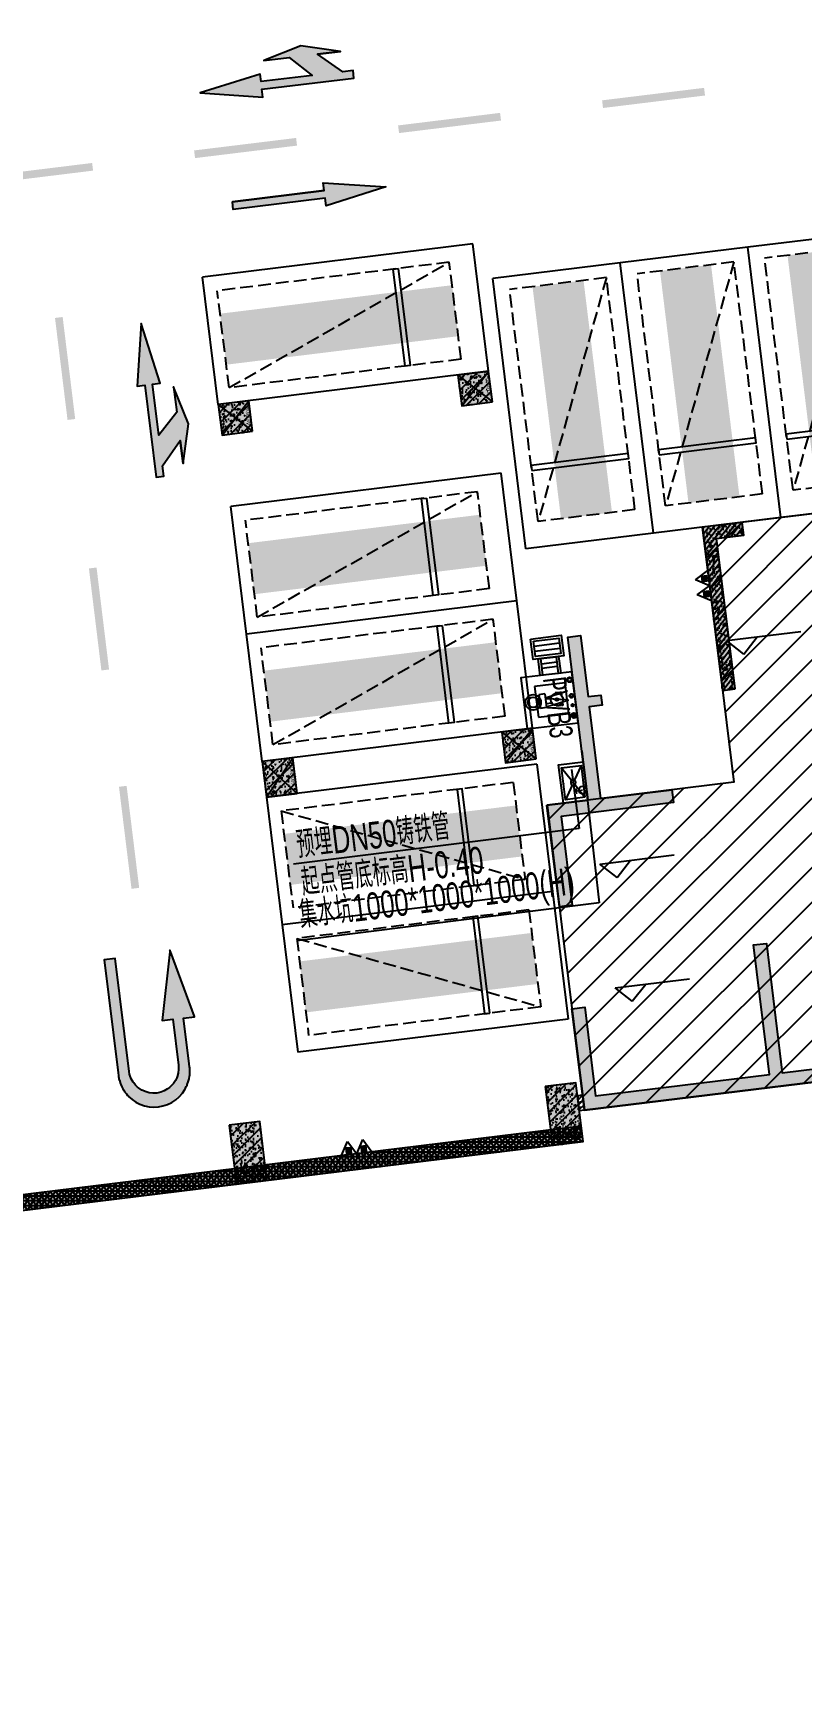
# Model space of a CAD drawing. Extents: x -1338203 to 1886333, y -783476 to 1038610.
# Drawn here: x 831651 to 846612, y -480551 to -448292 of the extents above; entities that cross this region are included whole.
import ezdxf
from ezdxf.enums import TextEntityAlignment as Align

# ---------------------------------------------------------------- set-up
doc = ezdxf.new("R2010")
doc.units = 0
doc.header["$LTSCALE"] = 1000
doc.header["$MEASUREMENT"] = 0
doc.linetypes.add('A-001-平面B2$0$__DASH', pattern=[0.35, 0.25, -0.1])
doc.linetypes.add('负二层集水坑及排水沟$0$负二层集水坑及排水沟$0$CONTINOUS', pattern=[0])
for name, color, linetype in [('0P-EQUIP-CW', 7, 'Continuous'), ('0P-VPIPE-CW', 3, 'Continuous'), ('A-001-车位参照B2$0$A-001-车位参照B2$0$0A-P-PKNG-CAR(A)', 43, 'Continuous'), ('A-03-平面B2$0$0A-A-SYMB-ELEV', 150, 'Continuous'), ('A-FIRE', 7, 'Continuous'), ('p-a-regular', 5, 'Continuous'), ('S-03-墙柱B2_B1(QB)$0$0S-CW-HATCH', 251, 'Continuous'), ('S-03-墙柱B2_B1(QB)$0$0S-CW-HATCH-UP', 251, 'Continuous'), ('S-03-墙柱B2_B1(QB)$0$0S-CW-LINE', 72, 'Continuous'), ('S001南区墙柱$0$0S-CW-HATCH', 251, 'Continuous'), ('S001南区墙柱$0$0S-CW-HATCH-UP', 251, 'Continuous'), ('S001南区墙柱$0$0S-F-WALL-HATCH', 251, 'Continuous'), ('S001南区墙柱$0$0S-F-WALL-HATCH-UP', 251, 'Continuous'), ('S001南区墙柱$0$0S-F-WALL-LINE', 202, 'Continuous'), ('S001南区墙柱$0$S001-墙柱B1_1$0$0S-CC-LINE', 52, 'Continuous'), ('S001南区墙柱$0$S001地下一墙柱$0$0S-CC-LINE', 52, 'Continuous'), ('S001南区墙柱$0$S001地下一墙柱$0$0S-CW-HATCH-UP', 251, 'Continuous'), ('S001地下二墙柱$0$0S-CW-LINE', 72, 'Continuous'), ('中心线', 42, 'Continuous'), ('地面指向箭头', 7, 'Continuous'), ('负二层消火栓$0$负二层消火栓$1$0P-EQUIP-FH', 7, 'Continuous'), ('负二层集水坑及排水沟$0$负二层集水坑及排水沟$0$0P-A-LEAD', 3, 'Continuous'), ('负二层集水坑及排水沟$0$负二层集水坑及排水沟$0$P001-预留预埋-B1$0$0A-O-FIXT', 6, 'Continuous'), ('负二层集水坑及排水沟$0$负二层集水坑及排水沟$0$P001-预留预埋-B1$0$0P-EQUIP-WW', 7, 'Continuous'), ('负二层集水坑及排水沟$0$负二层集水坑及排水沟$0$P001-预留预埋-B1$0$A-001-平面B1$0$0A-A-HATH', 8, 'Continuous'), ('负二层集水坑及排水沟$0$负二层集水坑及排水沟$0$P001-预留预埋-B1$0$A-001-平面B1$0$0A-P-ROOF-DRAN', 190, 'Continuous'), ('负二层集水坑及排水沟$0$负二层集水坑及排水沟$0$P001-预留预埋-B1$0$P001-预留预埋-B1$0$0P-EQUIP-WW', 7, 'Continuous'), ('负二层集水坑及排水沟$0$负二层集水坑及排水沟$0$给排水设备', 7, '负二层集水坑及排水沟$0$负二层集水坑及排水沟$0$CONTINOUS')]:
    doc.layers.add(name, color=color, linetype=linetype)
doc.layers.add('A-001-主楼组合参照B2$0$0A-X-AREA', color=6, linetype='Continuous', plot=False)
doc.layers.add('S001南区墙柱$0$S001-墙柱B1_1$0$0S-A-TIPS', color=10, linetype='Continuous', plot=False)
doc.styles.add('S001南区墙柱$0$S001-墙柱B1_1$0$AAD-S', font='aad-s.shx', dxfattribs={"width": 0.7, "bigfont": 'aad-hztxt.shx'})
doc.styles.add('负二层集水坑及排水沟$0$负二层集水坑及排水沟$0$AAD-TXT', font='AAD-TXT.shx', dxfattribs={"width": 0.7, "height": 3, "bigfont": 'AAD-HZTXT.shx'})
doc.styles.add('负二层集水坑及排水沟$0$负二层集水坑及排水沟$0$P001-预留预埋-B1$0$P001-预留预埋-B1$0$AAD-TXT', font='AAD-TXT.shx', dxfattribs={"width": 0.7, "height": 3, "bigfont": 'AAD-HZTXT.shx'})
pattern_1 = [(45, (0, 0), (-53.033, 53.033), []), (50, (0, 0), (215.178, -18.8256), [22.5, -247.5]), (355, (0, 0), (-41.6254, 225.6576), [18, -198]), (100.4514, (17.93, -1.57), (173.5528, 206.832), [19.122, -210.3426]), (46.1842, (0, 60), (320.1723, -49.6557), [33.75, -371.25]), (96.6356, (26.68, 55.86), (280.399, 292.2354), [28.683, -315.514]), (351.1842, (0, 60), (280.3986, 292.2356), [27, -297]), (21, (30, 45), (179.0721, -120.7857), [22.5, -247.5]), (326, (30, 45), (72.9946, 217.545), [18, -198]), (71.4514, (44.92, 34.93), (252.0668, 96.759), [19.122, -210.3426]), (37.5, (0, 0), (3.64796, 99.86816), [0, -195.6, 0, -201, 0, -198.75]), (7.5, (0, 0), (78.9209, 118.3235), [0, -114.6, 0, -191.1, 0, -75.75]), (327.5, (-66.9, 0), (160.14673, -6.76646), [0, -75, 0, -234, 0, -310.5]), (317.5, (-96.9, 0), (174.9559, 30.0315), [0, -97.5, 0, -155.4, 0, -220.5])]
pattern_2 = [(45, (0, 0), (-106.06602, 106.06602), []), (50, (0, 0), (215.17805, -18.82564), [22.5, -247.5]), (355, (0, 0), (-41.6254, 225.65764), [18, -198]), (100.4514, (17.93, -1.57), (173.5528, 206.83186), [19.12206, -210.34263]), (46.1842, (0, 60), (320.1723, -49.6557), [33.75, -371.25]), (96.6356, (26.68, 55.86), (280.3988, 292.2354), [28.6831, -315.5139]), (351.1842, (0, 60), (280.3986, 292.2356), [27, -297]), (21, (30, 45), (179.0721, -120.78567), [22.5, -247.5]), (326, (30, 45), (72.9946, 217.545), [18, -198]), (71.4514, (44.92, 34.93), (252.0668, 96.75915), [19.12206, -210.34263]), (37.5, (0, 0), (3.64796, 99.868156), [1.5, -195.6, 1.5, -201, 1.5, -198.75]), (7.5, (0, 0), (78.92086, 118.32351), [1.5, -114.6, 1.5, -191.1, 1.5, -75.75]), (327.5, (-66.9, 0), (160.14673, -6.76646), [1.5, -75, 1.5, -234, 1.5, -310.5]), (317.5, (-96.9, 0), (174.95585, 30.0315), [1.5, -97.5, 1.5, -155.4, 1.5, -220.5])]

# ---------------------------------------------------------------- blocks, each defined once
blk = doc.blocks.new('A-03-平面B2')
at = {"layer": 'A-03-平面B2$0$0A-A-SYMB-ELEV'}
for p, q in [((-6590, 6144), (-6890, 6444)), ((-6890, 6444), (-5431, 6444)), ((-6590, 6144), (-6290, 6444)), ((-9567, 2129), (-9867, 2429)), ((-9867, 2429), (-8408, 2429)), ((-9567, 2129), (-9267, 2429)), ((-9567, -300), (-9867, 0)), ((-9867, 0), (-8408, 0)), ((-9567, -300), (-9267, 0))]:
    blk.add_line(p, q, dxfattribs=at)
blk = doc.blocks.new('A-001-主楼组合参照B2')
at = {"ltscale": 0.002}
h = blk.add_hatch(dxfattribs=at)
h.set_pattern_fill('ANSI31', color=8, scale=300)
h.set_pattern_definition([(45, (-290759.76, -7878.1), (-336.7596, 336.7596), [])])
h.paths.add_polyline_path([(66281, -186940), (66281, -185540), (62441, -185540), (62441, -181550), (55141, -181550), (55141, -185540), (51301, -185540), (51301, -186940), (44981, -186940), (44981, -185540), (41131, -185540), (41131, -181650), (37392, -181650), (37392, -179560), (38191, -179560), (38191, -176360), (41051, -176360), (41051, -174560), (42851, -174560), (42851, -173660), (46981, -173660), (46981, -172090), (50101, -172090), (50101, -174560), (67481, -174560), (67481, -172090), (70601, -172090), (70601, -174560), (76531, -174560), (76531, -176360), (79391, -176360), (79391, -179560), (80191, -179560), (80191, -182110), (81091, -182110), (81091, -185540), (72601, -185540), (72601, -186940)])
h.paths.add_polyline_path([(2291, -185540), (9781, -185540), (9781, -186540), (9631, -186540), (9631, -186940), (16251, -186940), (16251, -186540), (16101, -186540), (16101, -185540), (23691, -185540), (23691, -179560), (22891, -179560), (22891, -176360), (20031, -176360), (20031, -174560), (18231, -174560), (18231, -173660), (14101, -173660), (14101, -172090), (10981, -172090), (10981, -174560), (-6399, -174560), (-6399, -172090), (-9519, -172090), (-9519, -174560), (-15449, -174560), (-15449, -176360), (-18309, -176360), (-18309, -179560), (-19109, -179560), (-19109, -181610), (-20009, -181610), (-20009, -185540), (-11519, -185540), (-11519, -186540), (-11669, -186540), (-11669, -186940), (-5049, -186940), (-5049, -186540), (-5199, -186540), (-5199, -185540), (-1359, -185540), (-1359, -181550), (2291, -181550)])
h.paths.add_polyline_path([(-109959, -168806), (-109959, -173536), (-109709, -173536), (-103819, -173536), (-103819, -177236), (-99249, -177236), (-99249, -178036), (-92869, -178036), (-92869, -177236), (-71299, -177236), (-71299, -178036), (-64919, -178036), (-64919, -177236), (-54209, -177236), (-54209, -168806), (-59109, -168806), (-59109, -167906), (-62059, -167906), (-62059, -168806), (-64369, -168806), (-64369, -167456), (-66169, -167456), (-66169, -165386), (-69469, -165386), (-69469, -167386), (-71849, -167386), (-71849, -168806), (-82159, -168806), (-82159, -167906), (-85209, -167906), (-85209, -168806), (-92319, -168806), (-92319, -167386), (-94699, -167386), (-94699, -165386), (-97999, -165386), (-97999, -167456), (-99799, -167456), (-99799, -168806)])
h.paths.add_polyline_path([(-115664, -225244), (-115664, -225844), (-115414, -225844), (-115414, -225244), (-114084, -225244), (-114084, -225844), (-113834, -225844), (-113834, -225244), (-112009, -225244), (-112009, -225844), (-111589, -225844), (-111589, -225244), (-92909, -225244), (-92909, -225844), (-92489, -225844), (-92489, -225244), (-90664, -225244), (-90664, -225844), (-90414, -225844), (-90414, -225244), (-89084, -225244), (-89084, -225844), (-88834, -225844), (-88834, -225244), (-82964, -225244), (-82964, -225844), (-82714, -225844), (-82714, -225244), (-81384, -225244), (-81384, -225844), (-81134, -225844), (-81134, -225244), (-79309, -225244), (-79309, -225844), (-78889, -225844), (-78889, -225244), (-60209, -225244), (-60209, -225844), (-59789, -225844), (-59789, -225244), (-57964, -225244), (-57964, -225844), (-57714, -225844), (-57714, -225244), (-56384, -225244), (-56384, -225844), (-56134, -225844), (-56134, -225244), (-53249, -225244), (-53249, -216464), (-53249, -216464), (-56519, -216464), (-56519, -216464), (-59959, -216464), (-59959, -215464), (-67989, -215464), (-67989, -211894), (-71109, -211894), (-71109, -215464), (-79139, -215464), (-79139, -216464), (-81759, -216464), (-81759, -215464), (-83909, -215464), (-83909, -216464), (-86599, -216464), (-87849, -216464), (-92659, -216464), (-92659, -215464), (-100689, -215464), (-100689, -211894), (-103809, -211894), (-103809, -215464), (-111839, -215464), (-111839, -215464), (-114239, -215464), (-114239, -215464), (-116459, -215464), (-116459, -216464), (-118549, -216464), (-118549, -221294), (-119249, -221294), (-119249, -221894), (-118549, -221894), (-118549, -223844), (-119249, -223844), (-119249, -224444), (-118549, -224444), (-118549, -225244)])
h.paths.add_polyline_path([(-11949, -235160), (-15609, -235160), (-15609, -237714), (-16509, -237714), (-16509, -241140), (-8019, -241140), (-8019, -242140), (-8169, -242140), (-8169, -242540), (-1549, -242540), (-1549, -242140), (-1699, -242140), (-1699, -241140), (13281, -241140), (13281, -242140), (13131, -242140), (13131, -242540), (19751, -242540), (19751, -242140), (19601, -242140), (19601, -241140), (27191, -241140), (27191, -239340), (27191, -239340), (27191, -237140), (27191, -237140), (27191, -235250), (23441, -235250), (23441, -230950), (23441, -230160), (21531, -230160), (17601, -230160), (17602, -227690), (14482, -227690), (14481, -230160), (-2899, -230160), (-2899, -227690), (-6019, -227690), (-6019, -230160), (-9949, -230160), (-11949, -230160)])
h.paths.add_polyline_path([(67491, -237140), (67491, -235160), (71151, -235160), (71151, -234560), (73051, -234560), (73051, -230160), (77081, -230160), (77081, -227690), (80201, -227690), (80201, -230160), (97581, -230160), (97581, -227690), (100701, -227690), (100701, -230160), (104631, -230160), (106631, -230160), (106631, -231960), (109491, -231960), (109491, -235160), (110291, -235160), (110291, -237713), (111191, -237713), (111191, -241140), (102701, -241140), (102701, -242140), (102851, -242140), (102851, -242540), (96231, -242540), (96231, -242140), (96381, -242140), (96381, -241140), (81401, -241140), (81401, -242140), (81551, -242140), (81551, -242540), (74931, -242540), (74931, -242140), (75081, -242140), (75081, -241140), (67491, -241140), (67491, -239340)])
h.paths.add_polyline_path([(11811, -302465), (13796, -302220), (17696, -301741), (17394, -299289), (20491, -298908), (20793, -301359), (25884, -300733), (26493, -305676), (29133, -305351), (28525, -300408), (38043, -299237), (37741, -296785), (40838, -296404), (41140, -298856), (45040, -298376), (47025, -298132), (47636, -303094), (50474, -302745), (51268, -302647), (51580, -305181), (52178, -310042), (48297, -310519), (48118, -309060), (44465, -309509), (44588, -310502), (44736, -310484), (44785, -310881), (38215, -311689), (38166, -311292), (38315, -311274), (38193, -310281), (23325, -312111), (23447, -313103), (23596, -313085), (23645, -313482), (17074, -314290), (17025, -313893), (17174, -313875), (17052, -312883), (1787, -314761), (1909, -315753), (2058, -315735), (2107, -316132), (-4463, -316941), (-4512, -316544), (-4363, -316525), (-4485, -315533), (-12912, -316570), (-13331, -313165), (-12437, -313055), (-12507, -312490), (-12749, -310524), (-11955, -310427), (-12346, -307251), (-9507, -306901), (-9727, -305115), (-7940, -304896), (-8050, -304003), (-3951, -303497), (-4143, -301939), (-1046, -301558), (-745, -304010), (7186, -303034), (7796, -307996), (12421, -307427)])
h.paths.add_polyline_path([(118676, -301883), (118079, -297021), (118079, -297019), (118009, -296454), (117768, -294488), (116974, -294586), (116584, -291410), (113745, -291758), (113526, -289972), (111540, -290216), (107640, -290695), (107339, -288243), (104242, -288623), (104543, -291075), (87293, -293193), (86992, -290742), (83895, -291122), (84196, -293574), (80295, -294053), (78310, -294297), (78920, -299259), (76081, -299608), (75287, -299705), (75598, -302240), (76016, -305641), (83549, -304716), (83671, -305708), (83522, -305726), (83571, -306123), (90142, -305317), (90093, -304920), (89944, -304938), (89822, -303945), (104690, -302119), (104812, -303112), (104663, -303130), (104712, -303527), (111283, -302720), (111234, -302323), (111085, -302341), (110963, -301349), (114617, -300901), (114796, -302359)])
at = {"layer": 'A-001-主楼组合参照B2$0$0A-X-AREA', "elevation": 83050, "flags": 128}
blk.add_lwpolyline([(104543, -291075), (87293, -293193), (86992, -290742), (83895, -291122), (84196, -293574), (80295, -294053), (80295, -294053), (78310, -294297), (78920, -299259), (76081, -299608), (76081, -299608), (75287, -299705), (75598, -302240), (75598, -302240), (76016, -305641), (83549, -304716), (83671, -305708), (83522, -305726), (83571, -306123), (90142, -305317), (90093, -304920), (89944, -304938), (89822, -303945), (104690, -302119)], dxfattribs=at)
at = {"ltscale": 0.002, "rotation": 7.001406317028183}
blk.add_blockref('A-03-平面B2', (86406, -302058, 83050), dxfattribs=at)
blk = doc.blocks.new('负二层集水坑及排水沟$0$负二层集水坑及排水沟$0$P001-预留预埋-B1$0$$lvtry$00000191')
at = {"color": 0}
for p, q in [((-250, -50, 0), (-39, -219, 0)), ((39, -219, 0), (250, -50, 0)), ((-250, -450, 0), (-39, -281, 0)), ((39, -281, 0), (250, -450, 0))]:
    blk.add_line(p, q, dxfattribs=at)
at = {"color": 0, "elevation": 0}
for points in [[(300, -500), (300, 0), (-300, 0), (-300, -500)], [(250, -450), (250, -50), (-250, -50), (-250, -450)]]:
    blk.add_lwpolyline(points, close=True, dxfattribs=at)
at = {"color": 0}
blk.add_circle((0, -250, 0), 50, dxfattribs=at)
for p in [(0, -50, 0), (0, -250, 0)]:
    blk.add_point(p, dxfattribs=at)
blk = doc.blocks.new('负二层集水坑及排水沟$0$负二层集水坑及排水沟$0$P001-预留预埋-B1$0$EREF')
at = {"layer": '负二层集水坑及排水沟$0$负二层集水坑及排水沟$0$P001-预留预埋-B1$0$P001-预留预埋-B1$0$0P-EQUIP-WW'}
for p, q in [((81748, 163902), (81730, 163920)), ((81767, 163905), (81733, 163939)), ((81777, 163917), (81745, 163949)), ((81104, 163835), (81104, 163235)), ((81704, 163835), (81104, 163835)), ((81274, 163735), (81337, 163735)), ((81274, 163735), (81274, 163719)), ((81274, 163719), (81317, 163719)), ((81274, 163706), (81306, 163706)), ((81274, 163706), (81274, 163615)), ((81274, 163615), (81285, 163615)), ((81471, 163735), (81534, 163735)), ((81491, 163719), (81534, 163719)), ((81502, 163706), (81534, 163706)), ((81523, 163615), (81534, 163615)), ((81534, 163735), (81534, 163719)), ((81534, 163706), (81534, 163615)), ((81704, 163235), (81704, 163835)), ((81270, 163416), (81538, 163416)), ((81270, 163416), (81270, 163295)), ((81270, 163295), (81538, 163295)), ((81328, 163289), (81480, 163289)), ((81328, 163289), (81328, 163280)), ((81328, 163280), (81480, 163280)), ((81345, 163529), (81345, 163416)), ((81345, 163295), (81345, 163289)), ((81345, 163280), (81345, 163252)), ((81463, 163529), (81463, 163416)), ((81463, 163295), (81463, 163289)), ((81463, 163280), (81463, 163252)), ((81480, 163289), (81480, 163280)), ((81538, 163416), (81538, 163295)), ((81104, 163235), (81704, 163235))]:
    blk.add_line(p, q, dxfattribs=at)
blk.add_lwpolyline([(80904, 163992), (80904, 162992), (81904, 162992), (81904, 163992)], close=True, dxfattribs=at)
for centre, radius in [((81054, 163926), 50), ((81054, 163926), 35), ((81369, 163926), 40), ((81369, 163926), 25), ((81554, 163926), 25), ((81554, 163926), 15), ((81754, 163926), 50), ((81754, 163926), 25), ((81404, 163635), 121), ((81404, 163635), 27), ((81404, 163170), 151), ((81404, 163170), 102)]:
    blk.add_circle(centre, radius, dxfattribs=at)
at = {"layer": '负二层集水坑及排水沟$0$负二层集水坑及排水沟$0$P001-预留预埋-B1$0$P001-预留预埋-B1$0$0P-EQUIP-WW', "style": '负二层集水坑及排水沟$0$负二层集水坑及排水沟$0$P001-预留预埋-B1$0$P001-预留预埋-B1$0$AAD-TXT', "width": 0.7}
blk.add_text('PWB3', height=450, dxfattribs=at).set_placement((80962, 163414, 3000))
blk = doc.blocks.new('负二层集水坑及排水沟$0$负二层集水坑及排水沟$0$A$C2D5B4FF3')
at = {"layer": '负二层集水坑及排水沟$0$负二层集水坑及排水沟$0$P001-预留预埋-B1$0$A-001-平面B1$0$0A-A-HATH'}
h = blk.add_hatch(dxfattribs=at)
h.set_pattern_fill('STEEL', color=256, scale=150, angle=495)
h.set_pattern_definition([(180, (-208180, -40365.8), (-2e-05, -238.125), []), (180, (-208264.19, -40450), (-2e-05, -238.125), [])])
h.paths.add_polyline_path([(50, 328), (350, 328), (350, 0), (50, 0)])
at = {"layer": '负二层集水坑及排水沟$0$负二层集水坑及排水沟$0$P001-预留预埋-B1$0$0P-EQUIP-WW'}
for p, q in [((450, 578), (-50, 578)), ((450, 478), (-50, 478))]:
    blk.add_line(p, q, dxfattribs=at)
for points in [[(-100, 728), (500, 728), (500, 328), (-100, 328)], [(-50, 678), (450, 678), (450, 378), (-50, 378)]]:
    blk.add_lwpolyline(points, close=True, dxfattribs=at)
at = {"layer": '负二层集水坑及排水沟$0$负二层集水坑及排水沟$0$P001-预留预埋-B1$0$A-001-平面B1$0$0A-P-ROOF-DRAN'}
for points in [[(0, 0), (0, 328), (400, 328), (400, 0)], [(50, 328), (350, 328), (350, 0), (50, 0)]]:
    blk.add_lwpolyline(points, close=True, dxfattribs=at)
blk = doc.blocks.new('负二层集水坑及排水沟')
at = {"layer": '负二层集水坑及排水沟$0$负二层集水坑及排水沟$0$0P-A-LEAD'}
for p, q in [((75963, -298645), (76304, -301606)), ((75766, -299013), (75910, -300158)), ((75910, -300158), (70353, -300856)), ((76304, -301606), (70421, -302345))]:
    blk.add_line(p, q, dxfattribs=at)
at = {"ltscale": 0.002, "rotation": 7.001870373933745}
blk.add_blockref('负二层集水坑及排水沟$0$负二层集水坑及排水沟$0$A$C2D5B4FF3', (75156, -297183), dxfattribs=at)
at = {"layer": '负二层集水坑及排水沟$0$负二层集水坑及排水沟$0$P001-预留预埋-B1$0$0A-O-FIXT', "xscale": -1.250000000000003, "yscale": 0.9600000000000016, "rotation": 97.00140629676811}
blk.add_blockref('负二层集水坑及排水沟$0$负二层集水坑及排水沟$0$P001-预留预埋-B1$0$$lvtry$00000191', (75559, -299294, 83050), dxfattribs=at)
at = {"layer": '负二层集水坑及排水沟$0$负二层集水坑及排水沟$0$给排水设备', "rotation": 277.001406278641}
blk.add_blockref('负二层集水坑及排水沟$0$负二层集水坑及排水沟$0$P001-预留预埋-B1$0$EREF', (-96858, -236796), dxfattribs=at)
at = {"layer": '负二层集水坑及排水沟$0$负二层集水坑及排水沟$0$0P-A-LEAD', "color": 7, "style": '负二层集水坑及排水沟$0$负二层集水坑及排水沟$0$AAD-TXT', "width": 0.7}
for s, p in [('预埋DN50铸铁管', (70444, -300739)), ('起点管底标高H-0.40', (70536, -301468)), ('集水坑1000*1000*1000(H)', (70497, -302106))]:
    blk.add_text(s, height=525, rotation=7.1664, dxfattribs=at).set_placement(p)
blk = doc.blocks.new('负二层消火栓$0$负二层消火栓$1$$TwtSys$00000546')
h = blk.add_hatch()
h.set_pattern_fill('ANSI31', color=256, scale=200, style=0)
h.set_pattern_definition([(45, (-38543.802, -6670.83), (-17.67767, 17.67767), [])])
h.paths.add_polyline_path([(-65, 174), (65, 174), (65, 44), (-65, 44)])
for points in [[(0, 344), (-198, 0), (198, 0)], [(-65, 174), (65, 174), (65, 44), (-65, 44)]]:
    blk.add_lwpolyline(points, close=True)
blk = doc.blocks.new('负二层消火栓')
at = {"layer": '负二层消火栓$0$负二层消火栓$1$0P-EQUIP-FH', "xscale": -0.7500000000000001, "yscale": 0.7500000000000001, "zscale": 0.7500000000000001}
for p, rotation in [((78432, -295288, 83050), 96.99853798061051), ((78468, -295583, 83050), 96.99853798061051), ((71436, -306506), 6.998537980610502), ((71731, -306469), 6.998537980610502)]:
    blk.add_blockref('负二层消火栓$0$负二层消火栓$1$$TwtSys$00000546', p, dxfattribs=dict(at, rotation=rotation))
blk = doc.blocks.new('S-03-墙柱B2_B1(QB)')
at = {"layer": 'S-03-墙柱B2_B1(QB)$0$0S-CW-HATCH'}
h = blk.add_hatch(color=256, dxfattribs=at)
h.dxf.hatch_style = 1
h.paths.add_polyline_path([(-6840, 5490), (-6840, 8440), (-6310, 8440), (-6310, 8690), (-7090, 8690), (-7090, 5490)])
h = blk.add_hatch(color=256, dxfattribs=at)
h.dxf.hatch_style = 1
h.paths.add_polyline_path([(-10750, 3690), (-9950, 3690), (-9950, 6890), (-9700, 6890), (-9700, 5690), (-9450, 5690), (-9450, 5490), (-9700, 5490), (-9700, 3690), (-8300, 3690), (-8300, 3440), (-10500, 3440), (-10500, 1700), (-10750, 1700)])
h = blk.add_hatch(color=256, dxfattribs=at)
h.dxf.hatch_style = 1
h.paths.add_polyline_path([(-10750, -300), (-10500, -300), (-10500, -2040), (-7090, -2040), (-7090, 500), (-6840, 500), (-6840, -2040), (-3160, -2040), (-3160, 2100), (-2910, 2100), (-2910, -3290), (-3160, -3290), (-3160, -2290), (-10750, -2290)])
at = {"layer": 'S-03-墙柱B2_B1(QB)$0$0S-CW-HATCH-UP'}
h = blk.add_hatch(dxfattribs=at)
h.set_pattern_fill('钢筋混凝土', color=256, scale=30)
h.set_pattern_definition(pattern_1)
h.paths.add_polyline_path([(-6840, 5490), (-6840, 8440), (-6310, 8440), (-6310, 8690), (-7090, 8690), (-7090, 5490)])
h = blk.add_hatch(dxfattribs=at)
h.set_pattern_fill('钢筋混凝土', color=256, scale=30)
h.set_pattern_definition(pattern_1)
h.paths.add_polyline_path([(-10750, 3690), (-9950, 3690), (-9950, 6890), (-9700, 6890), (-9700, 5690), (-9450, 5690), (-9450, 5490), (-9700, 5490), (-9700, 3690), (-8300, 3690), (-8300, 3440), (-10500, 3440), (-10500, 1700), (-10750, 1700)])
h = blk.add_hatch(dxfattribs=at)
h.set_pattern_fill('钢筋混凝土', color=256, scale=30)
h.set_pattern_definition([(45, (-12188.56, -2827.84), (-53.033, 53.033), []), (50, (-12188.56, -2827.84), (215.178, -18.8256), [22.5, -247.5]), (355, (-12188.56, -2827.84), (-41.6254, 225.6576), [18, -198]), (100.4514, (-12170.63, -2829.4), (173.553, 206.832), [19.122, -210.3426]), (46.1842, (-12188.56, -2767.84), (320.172, -49.656), [33.75, -371.25]), (96.6356, (-12161.88, -2771.98), (280.399, 292.235), [28.683, -315.514]), (351.1842, (-12188.56, -2767.84), (280.399, 292.236), [27, -297]), (21, (-12158.56, -2782.84), (179.072, -120.7857), [22.5, -247.5]), (326, (-12158.56, -2782.84), (72.9946, 217.545), [18, -198]), (71.4514, (-12143.64, -2792.9), (252.0668, 96.759), [19.122, -210.3426]), (37.5, (-12188.56, -2827.84), (3.64796, 99.86816), [0, -195.6, 0, -201, 0, -198.75]), (7.5, (-12188.56, -2827.84), (78.9209, 118.3235), [0, -114.6, 0, -191.1, 0, -75.75]), (327.5, (-12255.46, -2827.84), (160.14673, -6.76646), [0, -75, 0, -234, 0, -310.5]), (317.5, (-12285.46, -2827.84), (174.9559, 30.0315), [0, -97.5, 0, -155.4, 0, -220.5])])
h.paths.add_polyline_path([(-10750, -300), (-10500, -300), (-10500, -2040), (-7090, -2040), (-7090, 500), (-6840, 500), (-6840, -2040), (-3160, -2040), (-3160, 2100), (-2910, 2100), (-2910, -3290), (-3160, -3290), (-3160, -2290), (-10750, -2290)])
at = {"layer": 'S-03-墙柱B2_B1(QB)$0$0S-CW-LINE'}
blk.add_lwpolyline([(-6840, 5490), (-6840, 8440), (-6310, 8440), (-6310, 8690), (-7090, 8690), (-7090, 5490)], close=True, dxfattribs=at)
at = {"layer": 'S-03-墙柱B2_B1(QB)$0$0S-CW-LINE', "flags": 128}
blk.add_lwpolyline([(-10750, 3690), (-9950, 3690), (-9950, 6890), (-9700, 6890), (-9700, 5690), (-9450, 5690), (-9450, 5490), (-9700, 5490), (-9700, 3690), (-8300, 3690), (-8300, 3440), (-10500, 3440), (-10500, 1700), (-10750, 1700)], close=True, dxfattribs=at)
blk.add_lwpolyline([(-10750, -300), (-10500, -300), (-10500, -2040), (-7090, -2040), (-7090, 500), (-6840, 500), (-6840, -2040), (-3160, -2040), (-3160, 2100), (-2910, 2100), (-2910, -3290), (-3160, -3290), (-3160, -2290), (-10750, -2290), (-10750, -300)], dxfattribs=at)
blk = doc.blocks.new('S001南区墙柱$0$AAD_BLOCK_20230215094917040')
at = {"layer": 'S001南区墙柱$0$0S-CW-HATCH'}
h = blk.add_hatch(color=256, dxfattribs=at)
h.dxf.hatch_style = 1
h.paths.add_polyline_path([(683, 75), (595, 769), (0, 695), (87, 0)])
at = {"layer": 'S001南区墙柱$0$0S-CW-HATCH-UP'}
h = blk.add_hatch(dxfattribs=at)
h.set_pattern_fill('钢筋混凝土', color=256, scale=30, pattern_type=2)
h.set_pattern_definition([(45, (-72854.58, -9549.2), (-106.06602, 106.06602), []), (50, (-72854.58, -9549.2), (215.17805, -18.82564), [22.5, -247.5]), (355, (-72854.58, -9549.2), (-41.6254, 225.65764), [18, -198]), (100.4514, (-72836.65, -9550.77), (173.5528, 206.83186), [19.12206, -210.34263]), (46.1842, (-72854.58, -9489.2), (320.1723, -49.6557), [33.75, -371.25]), (96.6356, (-72827.9, -9493.34), (280.3988, 292.2354), [28.6831, -315.5139]), (351.1842, (-72854.6, -9489.2), (280.3986, 292.2356), [27, -297]), (21, (-72824.58, -9504.2), (179.0721, -120.78567), [22.5, -247.5]), (326, (-72824.58, -9504.2), (72.9946, 217.545), [18, -198]), (71.4514, (-72809.66, -9514.26), (252.0668, 96.75915), [19.12206, -210.34263]), (37.5, (-72854.58, -9549.2), (3.64796, 99.86816), [1.5, -195.6, 1.5, -201, 1.5, -198.75]), (7.5, (-72854.58, -9549.2), (78.92086, 118.32351), [1.5, -114.6, 1.5, -191.1, 1.5, -75.75]), (327.5, (-72921.48, -9549.2), (160.14673, -6.76646), [1.5, -75, 1.5, -234, 1.5, -310.5]), (317.5, (-72951.48, -9549.2), (174.95585, 30.0315), [1.5, -97.5, 1.5, -155.4, 1.5, -220.5])])
h.paths.add_polyline_path([(683, 75), (595, 769), (0, 695), (87, 0)])
at = {"layer": 'S001南区墙柱$0$S001-墙柱B1_1$0$0S-A-TIPS'}
for p, q in [((0, 695), (683, 75)), ((87, 0), (595, 769))]:
    blk.add_line(p, q, dxfattribs=at)
at = {"layer": 'S001南区墙柱$0$S001-墙柱B1_1$0$0S-CC-LINE'}
blk.add_lwpolyline([(683, 75), (595, 769), (0, 695), (87, 0)], close=True, dxfattribs=at)
at = {"layer": 'S001南区墙柱$0$S001-墙柱B1_1$0$0S-A-TIPS', "style": 'S001南区墙柱$0$S001-墙柱B1_1$0$AAD-S', "width": 0.7}
blk.add_text('600x700', height=75, rotation=97.1664, dxfattribs=at).set_placement((593, 414), align=Align.MIDDLE_CENTER)
blk = doc.blocks.new('S001南区墙柱$0$AAD_BLOCK_20230215094838514')
at = {"layer": 'S001南区墙柱$0$0S-CW-HATCH'}
h = blk.add_hatch(color=256, dxfattribs=at)
h.dxf.hatch_style = 1
h.paths.add_polyline_path([(670, 75), (595, 670), (0, 595), (75, 0)])
at = {"layer": 'S001南区墙柱$0$0S-CW-HATCH-UP'}
h = blk.add_hatch(dxfattribs=at)
h.set_pattern_fill('钢筋混凝土', color=256, scale=30, pattern_type=2)
h.set_pattern_definition([(45, (-61837.17, -8295.53), (-106.066, 106.066), []), (50, (-61837.17, -8295.53), (215.17805, -18.82564), [22.5, -247.5]), (355, (-61837.17, -8295.53), (-41.6254, 225.65764), [18, -198]), (100.4514, (-61819.24, -8297.1), (173.5528, 206.83186), [19.12206, -210.3426]), (46.1842, (-61837.17, -8235.53), (320.1723, -49.6557), [33.75, -371.25]), (96.6356, (-61810.5, -8239.66), (280.3988, 292.2354), [28.6831, -315.5139]), (351.1842, (-61837.17, -8235.53), (280.3986, 292.2356), [27, -297]), (21, (-61807.17, -8250.53), (179.0721, -120.78567), [22.5, -247.5]), (326, (-61807.17, -8250.53), (72.9946, 217.545), [18, -198]), (71.4514, (-61792.24, -8260.6), (252.0668, 96.75915), [19.12206, -210.3426]), (37.5, (-61837.17, -8295.525), (3.64796, 99.86816), [1.5, -195.6, 1.5, -201, 1.5, -198.75]), (7.5, (-61837.17, -8295.53), (78.92086, 118.32351), [1.5, -114.6, 1.5, -191.1, 1.5, -75.75]), (327.5, (-61904.07, -8295.525), (160.14673, -6.76646), [1.5, -75, 1.5, -234, 1.5, -310.5]), (317.5, (-61934.07, -8295.53), (174.95585, 30.0315), [1.5, -97.5, 1.5, -155.4, 1.5, -220.5])])
h.paths.add_polyline_path([(670, 75), (595, 670), (0, 595), (75, 0)])
at = {"layer": 'S001南区墙柱$0$S001-墙柱B1_1$0$0S-A-TIPS'}
for p, q in [((75, 0), (595, 670)), ((0, 595), (670, 75))]:
    blk.add_line(p, q, dxfattribs=at)
at = {"layer": 'S001南区墙柱$0$S001-墙柱B1_1$0$0S-CC-LINE'}
blk.add_lwpolyline([(670, 75), (595, 670), (0, 595), (75, 0)], close=True, dxfattribs=at)
at = {"layer": 'S001南区墙柱$0$S001-墙柱B1_1$0$0S-A-TIPS', "style": 'S001南区墙柱$0$S001-墙柱B1_1$0$AAD-S', "width": 0.7}
blk.add_text('600x600', height=75, rotation=97.1664, dxfattribs=at).set_placement((589, 368), align=Align.MIDDLE_CENTER)
blk = doc.blocks.new('S001南区墙柱')
at = {"layer": 'S001南区墙柱$0$0S-CW-HATCH'}
h = blk.add_hatch(color=256, dxfattribs=at)
h.dxf.hatch_style = 1
h.paths.add_polyline_path([(78366, 3922), (78506, 2779), (79102, 2853), (78962, 3995)])
h = blk.add_hatch(color=256, dxfattribs=at)
h.dxf.hatch_style = 1
h.paths.add_polyline_path([(72212, 3166), (72353, 2024), (72948, 2097), (72808, 3239)])
at = {"layer": 'S001南区墙柱$0$0S-CW-HATCH-UP'}
h = blk.add_hatch(dxfattribs=at)
h.set_pattern_fill('钢筋混凝土', color=256, scale=30, pattern_type=2)
h.set_pattern_definition(pattern_2)
h.paths.add_polyline_path([(78366, 3922), (78506, 2779), (79102, 2853), (78962, 3995)])
h = blk.add_hatch(dxfattribs=at)
h.set_pattern_fill('钢筋混凝土', color=256, scale=30, pattern_type=2)
h.set_pattern_definition(pattern_2)
h.paths.add_polyline_path([(72212, 3166), (72353, 2024), (72948, 2097), (72808, 3239)])
at = {"layer": 'S001南区墙柱$0$0S-F-WALL-HATCH'}
h = blk.add_hatch(color=256, dxfattribs=at)
h.dxf.hatch_style = 1
h.paths.add_polyline_path([(55876, 0), (79102, 2852), (79066, 3142), (79065, 3150), (55840, 298)])
at = {"layer": 'S001南区墙柱$0$0S-F-WALL-HATCH-UP'}
h = blk.add_hatch(dxfattribs=at)
h.set_pattern_fill('NET3', color=256, scale=30)
h.set_pattern_definition([(0, (0, 0), (0, 95.25), []), (60, (0, 0), (-82.48892, 47.625), []), (120, (0, 0), (-82.48892, -47.625), [])])
h.paths.add_polyline_path([(55876, 0), (79102, 2852), (79066, 3142), (79065, 3150), (55840, 298)])
at = {"layer": 'S001南区墙柱$0$S001地下一墙柱$0$0S-CW-HATCH-UP', "ltscale": 0.002}
h = blk.add_hatch(dxfattribs=at)
h.set_pattern_fill('钢筋混凝土', color=256, scale=30)
h.set_pattern_definition([(45, (-763253.08, 2212.075), (-53.0330086, 53.0330086), []), (50, (-763253.08, 2212.08), (215.178055, -18.82564), [22.5, -247.5]), (355, (-763253.08, 2212.08), (-41.6254, 225.65764), [18, -198]), (100.4514, (-763235.14, 2210.5), (173.552815, 206.831863), [19.122057, -210.342634]), (46.1842, (-763253.08, 2272.08), (320.172315, -49.655704), [33.75, -371.25]), (96.6356, (-763226.4, 2267.94), (280.39881, 292.23536), [28.68309, -315.5139]), (351.1842, (-763253.08, 2272.08), (280.39858, 292.23558), [27, -297]), (21, (-763223.08, 2257.08), (179.072116, -120.785667), [22.5, -247.5]), (326, (-763223.08, 2257.08), (72.9946, 217.545014), [18, -198]), (71.4514, (-763208.15, 2247), (252.06679, 96.75915), [19.122057, -210.342634]), (37.5, (-763253.08, 2212.075), (3.6479566, 99.868156), [0, -195.6, 0, -201, 0, -198.75]), (7.5, (-763253.08, 2212.08), (78.920861, 118.323514), [0, -114.6, 0, -191.1, 0, -75.75]), (327.5, (-763319.98, 2212.075), (160.146731, -6.7664615), [0, -75, 0, -234, 0, -310.5]), (317.5, (-763349.98, 2212.08), (174.95585, 30.031495), [0, -97.5, 0, -155.4, 0, -220.5])])
h.paths.add_polyline_path([(78992, 3746), (79091, 3758), (79128, 3460), (79029, 3448)])
at = {"layer": 'S001南区墙柱$0$0S-F-WALL-LINE', "elevation": 3370}
for points in [[(78992, 3746), (79091, 3758), (79128, 3460), (79029, 3448)], [(55876, 0), (79102, 2852), (79066, 3142), (79066, 3142), (79065, 3150), (55840, 298)]]:
    blk.add_lwpolyline(points, close=True, dxfattribs=at)
at = {"layer": 'S001南区墙柱$0$S001地下一墙柱$0$0S-CC-LINE'}
for points, elevation in [([(78366, 3922), (78506, 2779), (79102, 2853), (78962, 3995), (78366, 3922)], 86420), ([(72212, 3166), (72353, 2024), (72948, 2097), (72808, 3239), (72212, 3166)], 94100)]:
    blk.add_lwpolyline(points, dxfattribs=dict(at, elevation=elevation))
for name, p in [('S001南区墙柱$0$AAD_BLOCK_20230215094838514', (76665, 17169)), ('S001南区墙柱$0$AAD_BLOCK_20230215094838514', (72000, 16597)), ('S001南区墙柱$0$AAD_BLOCK_20230215094838514', (77519, 10221)), ('S001南区墙柱$0$AAD_BLOCK_20230215094917040', (72855, 9549, 3370))]:
    blk.add_blockref(name, p)
blk = doc.blocks.new('S001地下二墙柱')
blk.add_blockref('S001南区墙柱', (-3112, -309101, -3370))
at = {"layer": 'S001地下二墙柱$0$0S-CW-LINE', "rotation": 7.000495889380389}
blk.add_blockref('S-03-墙柱B2_B1(QB)', (86406, -302058), dxfattribs=at)
blk = doc.blocks.new('$TwtSys$00000320')
at = {"const_width": 20}
for points in [[(0, 0), (0, -121)], [(-37, -83), (37, -83)]]:
    blk.add_lwpolyline(points, dxfattribs=at)
blk = doc.blocks.new('A$Ca805bf96')
at = {"layer": '0P-VPIPE-CW', "linetype": 'Continuous'}
blk.add_circle((75982, -299411), 75, dxfattribs=at)
at = {"layer": '0P-EQUIP-CW', "xscale": 1.5, "yscale": -1.5, "zscale": 1.5, "rotation": 98.93300504200091}
blk.add_blockref('$TwtSys$00000320', (75982, -299411), dxfattribs=at)
blk.add_blockref('$TwtSys$00000320', (75982, -299411), dxfattribs=at)
blk = doc.blocks.new('2-13')
blk.add_blockref('A$Ca805bf96', (766365, -163611))
blk = doc.blocks.new('JTDT')
at = {"layer": 'A-FIRE'}
h = blk.add_hatch(color=251, dxfattribs=at)
h.dxf.hatch_style = 1
h.paths.add_polyline_path([(189165, 82916), (189162, 82988), (189159, 82988), (189147, 83060), (189144, 83075), (189126, 83123), (189114, 83162), (189105, 83180), (189081, 83230), (189072, 83245), (189057, 83269), (189036, 83299), (189024, 83317), (189021, 83320), (189021, 83323), (188961, 83389), (188893, 83449), (188818, 83500), (188734, 83542), (188650, 83571), (188561, 83586), (188468, 83592), (188378, 83586), (188288, 83571), (188202, 83542), (188118, 83500), (188043, 83449), (187974, 83389), (187915, 83323), (187915, 83320), (187912, 83317), (187900, 83299), (187882, 83269), (187864, 83245), (187858, 83230), (187831, 83180), (187822, 83162), (187810, 83123), (187795, 83075), (187789, 83060), (187777, 82988), (187771, 82916), (187771, 82895), (187771, 82839), (187771, 81938), (187559, 81938), (187559, 81935), (187867, 80625), (187876, 80592), (187882, 80625), (188190, 81935), (187983, 81935), (187983, 81938), (187983, 82839), (187986, 82895), (187989, 82916), (188007, 82988), (188037, 83060), (188046, 83075), (188076, 83123), (188109, 83162), (188124, 83180), (188184, 83230), (188205, 83245), (188247, 83269), (188318, 83299), (188390, 83317), (188441, 83320), (188468, 83323), (188492, 83320), (188543, 83317), (188615, 83299), (188686, 83269), (188728, 83245), (188749, 83230), (188809, 83180), (188824, 83162), (188857, 83123), (188887, 83075), (188896, 83060), (188926, 82988), (188944, 82916), (188947, 82895), (188949, 82839), (188949, 80625), (189168, 80625), (189168, 82839), (189168, 82895)])
at = {"layer": '地面指向箭头', "color": 251, "linetype": 'Continuous'}
blk.add_lwpolyline([(189165, 82916), (189162, 82988), (189159, 82988), (189147, 83060), (189144, 83075), (189126, 83123), (189114, 83162), (189105, 83180), (189081, 83230), (189072, 83245), (189057, 83269), (189036, 83299), (189024, 83317), (189021, 83320), (189021, 83323), (188961, 83389), (188893, 83449), (188818, 83500), (188734, 83542), (188650, 83571), (188561, 83586), (188468, 83592), (188378, 83586), (188288, 83571), (188202, 83542), (188118, 83500), (188043, 83449), (187974, 83389), (187915, 83323), (187915, 83320), (187912, 83317), (187900, 83299), (187882, 83269), (187864, 83245), (187858, 83230), (187831, 83180), (187822, 83162), (187810, 83123), (187795, 83075), (187789, 83060), (187777, 82988), (187771, 82916), (187771, 82895), (187771, 82839), (187771, 81938), (187559, 81938), (187559, 81935), (187867, 80625), (187876, 80592), (187882, 80625), (188190, 81935), (187983, 81935), (187983, 81938), (187983, 82839), (187986, 82895), (187989, 82916), (188007, 82988), (188037, 83060), (188046, 83075), (188076, 83123), (188109, 83162), (188124, 83180), (188184, 83230), (188205, 83245), (188247, 83269), (188318, 83299), (188390, 83317), (188441, 83320), (188468, 83323), (188492, 83320), (188543, 83317), (188615, 83299), (188686, 83269), (188728, 83245), (188749, 83230), (188809, 83180), (188824, 83162), (188857, 83123), (188887, 83075), (188896, 83060), (188926, 82988), (188944, 82916), (188947, 82895), (188949, 82839), (188949, 80625), (189168, 80625), (189168, 82839), (189168, 82895), (189165, 82916)], dxfattribs=at)
blk = doc.blocks.new('直行')
at = {"layer": '地面指向箭头'}
blk.add_hatch(color=251, dxfattribs=at).paths.add_polyline_path([(-29241, 4059962), (-29466, 4058762), (-29316, 4058762), (-29316, 4056961), (-29166, 4056961), (-29166, 4058762), (-29016, 4058762)])
at = {"layer": '地面指向箭头', "color": 251}
blk.add_lwpolyline([(-29316, 4058762), (-29316, 4056961), (-29316, 4058762), (-29316, 4058762), (-29466, 4058762), (-29241, 4059962), (-29016, 4058762), (-29166, 4058762), (-29166, 4056961), (-29316, 4056961), (-29316, 4056961)], dxfattribs=at)
blk = doc.blocks.new('直行右转或左转')
at = {"layer": '地面指向箭头'}
blk.add_hatch(color=251, dxfattribs=at).paths.add_polyline_path([(3219528, 2452519), (3218327, 2452294), (3218327, 2452444), (3217325, 2452444), (3217726, 2452044), (3218227, 2452044), (3217476, 2451843), (3216725, 2452044), (3217175, 2452044), (3216725, 2452444), (3216524, 2452444), (3216524, 2452594), (3218327, 2452594), (3218327, 2452745)])
at = {"layer": '地面指向箭头', "color": 251}
blk.add_lwpolyline([(3216725, 2452044), (3217175, 2452044), (3216725, 2452044), (3217476, 2451843), (3218227, 2452044), (3217726, 2452044), (3217325, 2452444), (3218327, 2452444), (3218327, 2452294), (3219528, 2452519), (3218327, 2452745), (3218327, 2452594), (3216524, 2452594), (3216524, 2452444), (3216725, 2452444), (3217175, 2452044)], dxfattribs=at)
blk = doc.blocks.new('A$C3d42903c')
at = {"layer": '中心线', "color": 251, "const_width": 150}
for points in [[(430087, 79565), (432072, 79808)], [(426117, 79077), (428102, 79321)], [(422147, 78590), (424132, 78833)], [(418177, 78102), (420162, 78346)], [(419749, 73429), (419505, 75414)], [(420408, 68554), (420165, 70539)], [(420994, 64305), (420750, 66290)]]:
    blk.add_lwpolyline(points, dxfattribs=at)
at = {"layer": '地面指向箭头', "color": 251, "linetype": 'Continuous'}
for p, rotation in [((3326525, 2898551), 186.8452363906462), ((3248051, -2821011), 97.00675878725858)]:
    blk.add_blockref('直行右转或左转', p, dxfattribs=dict(at, rotation=rotation))
at = {"layer": '地面指向箭头', "color": 251}
for name, p, rotation in [('直行', (-3599419, -452325), 277.0921638648084), ('JTDT', (598319, 165992), 186.9999963989622)]:
    blk.add_blockref(name, p, dxfattribs=dict(at, rotation=rotation))
blk = doc.blocks.new('A-001-车位参照B2$0$A-001-车位参照B2$0$ddd')
for p, q in [((0, 2500), (5300, 2500)), ((0, 2500), (0, 0)), ((5300, 2500), (5300, 0)), ((0, 0), (5300, 0))]:
    blk.add_line(p, q)
at = {"linetype": 'A-001-平面B2$0$__DASH'}
for p, q in [((500, 2200), (500, 300)), ((500, 2200), (5050, 2200)), ((5050, 2200), (5050, 300)), ((500, 300), (5050, 300))]:
    blk.add_line(p, q, dxfattribs=at)
blk.add_lwpolyline([(5050, 2200), (500, 300)], dxfattribs=at)
blk.add_lwpolyline([(1500, 300), (1500, 2200), (1600, 2200), (1600, 300)], close=True)
at = {"layer": 'p-a-regular', "ltscale": 0.002, "const_width": 1000}
blk.add_lwpolyline([(5050, 1250), (500, 1250)], dxfattribs=at)

msp = doc.modelspace()

# ---------------------------------------------------------------- block references
at = {"ltscale": 0.002}
for name, p in [('S001地下二墙柱', (766365.4, -163610.9)), ('A-001-主楼组合参照B2', (766365.4, -163610.9)), ('A-001-主楼组合参照B2', (766365.4, -163610.9)), ('负二层集水坑及排水沟', (766365.4, -163610.9)), ('负二层消火栓', (766365.4, -163610.9)), ('A$C3d42903c', (412646.2, -529238.7))]:
    msp.add_blockref(name, p, dxfattribs=at)
msp.add_blockref('2-13', (0, 0))
at = {"layer": 'A-001-车位参照B2$0$A-001-车位参照B2$0$0A-P-PKNG-CAR(A)', "linetype": 'Continuous', "xscale": -1}
for p, rotation in [((846204, -457719.5), 276.998682747989), ((843722.6, -458024.2), 276.998682747989), ((841241.2, -458328.9), 276.998682747989), ((841757.8, -464996.4), 6.998682745939346), ((842062.5, -467477.8), 6.998682745939346)]:
    msp.add_blockref('A-001-车位参照B2$0$A-001-车位参照B2$0$ddd', p, dxfattribs=dict(at, rotation=rotation))
at = {"layer": 'A-001-车位参照B2$0$A-001-车位参照B2$0$0A-P-PKNG-CAR(A)', "linetype": 'Continuous', "rotation": 187.004129811315}
for p in [(840209.8, -452391), (840758.3, -456857.3), (841063, -459338.7)]:
    msp.add_blockref('A-001-车位参照B2$0$A-001-车位参照B2$0$ddd', p, dxfattribs=at)

doc.saveas('drawing.dxf')
